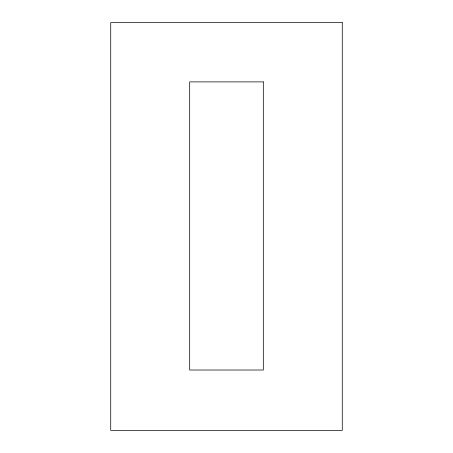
<?xml version="1.0" encoding="UTF-8"?>
<svg xmlns="http://www.w3.org/2000/svg" width="453" height="453" viewBox="0 0 453 453"><rect width="100%" height="100%" fill="white"/><g stroke="black" fill="none" stroke-linecap="round" stroke-linejoin="round"><path stroke-width="0.68" d="M342.275 22.65L110.725 22.65L110.725 430.35L342.275 430.35L342.275 22.65M263.318 81.891L189.682 81.891L189.682 370.016L263.318 370.016L263.318 81.891"/></g></svg>
